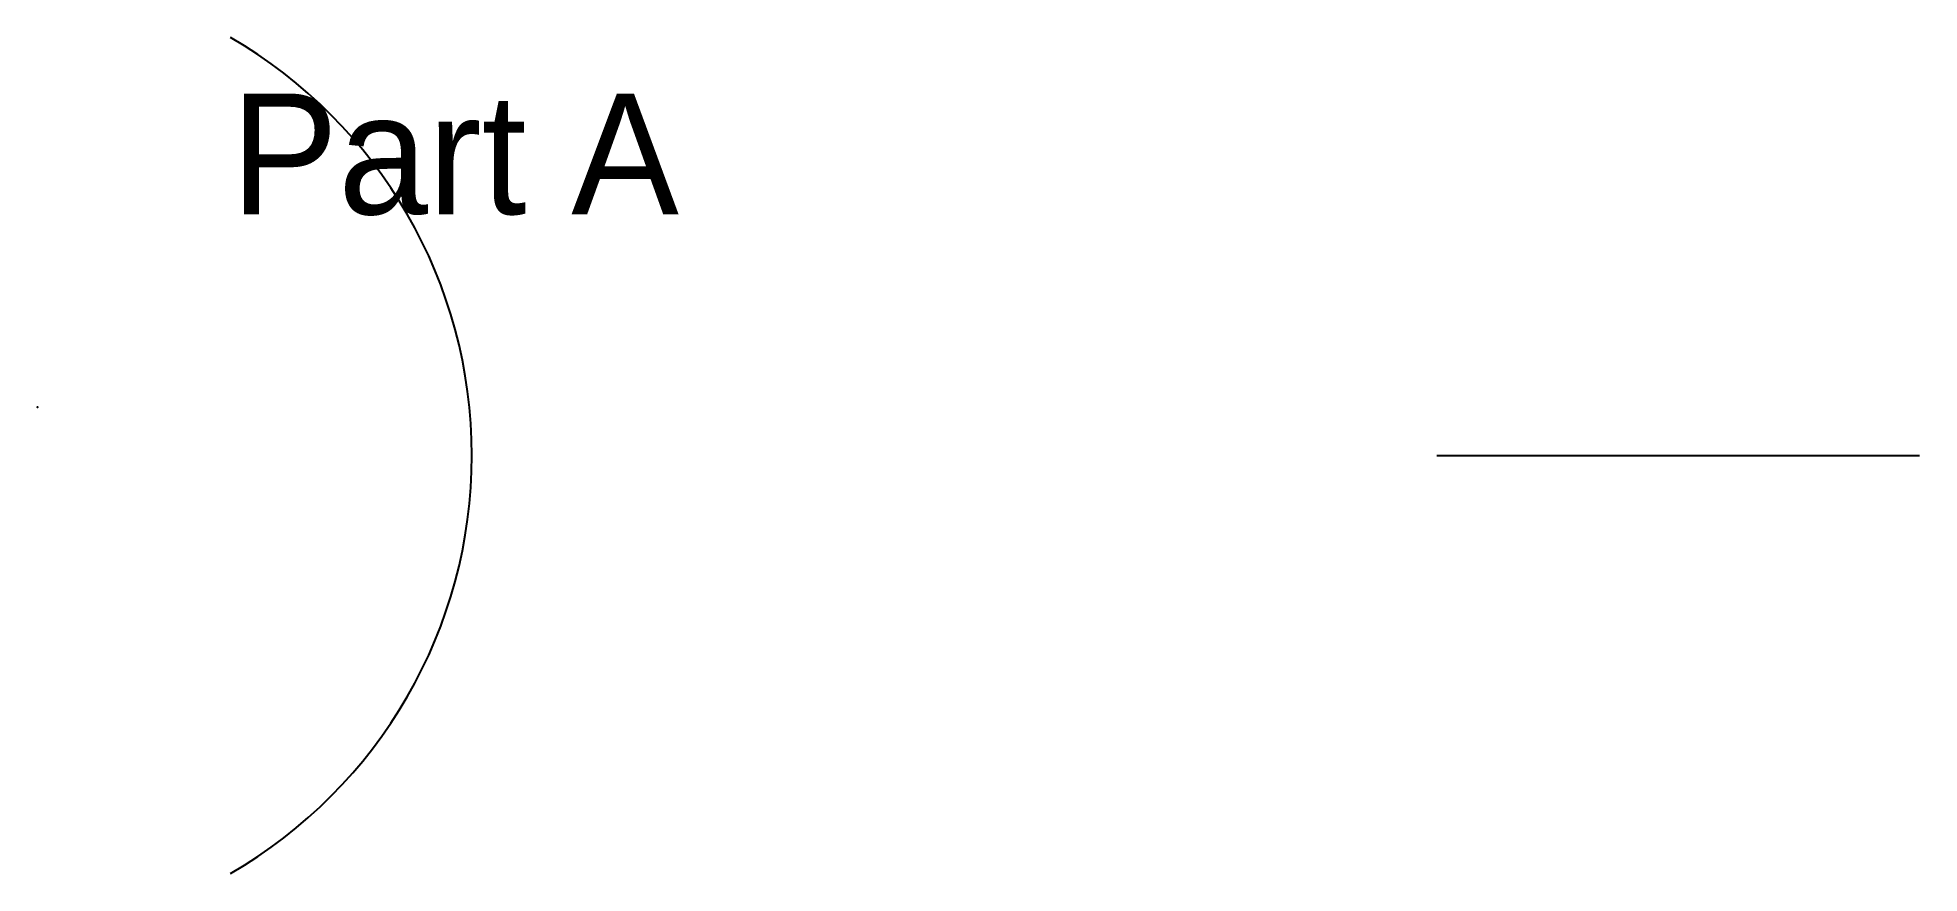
# Model space of a CAD drawing. Extents: x 1 to 40, y -8.7 to 8.7.
import ezdxf

# ---------------------------------------------------------------- set-up
doc = ezdxf.new("R2010")
doc.units = 0

msp = doc.modelspace()

# ---------------------------------------------------------------- linework, layer by layer
msp.add_line((30, 0), (40, 0))
msp.add_arc((0, 0), 10, 300, 60)
msp.add_point((1, 1))

# ---------------------------------------------------------------- texts
msp.add_text('Part A', height=2.5).set_placement((5, 5))

doc.saveas('drawing.dxf')
